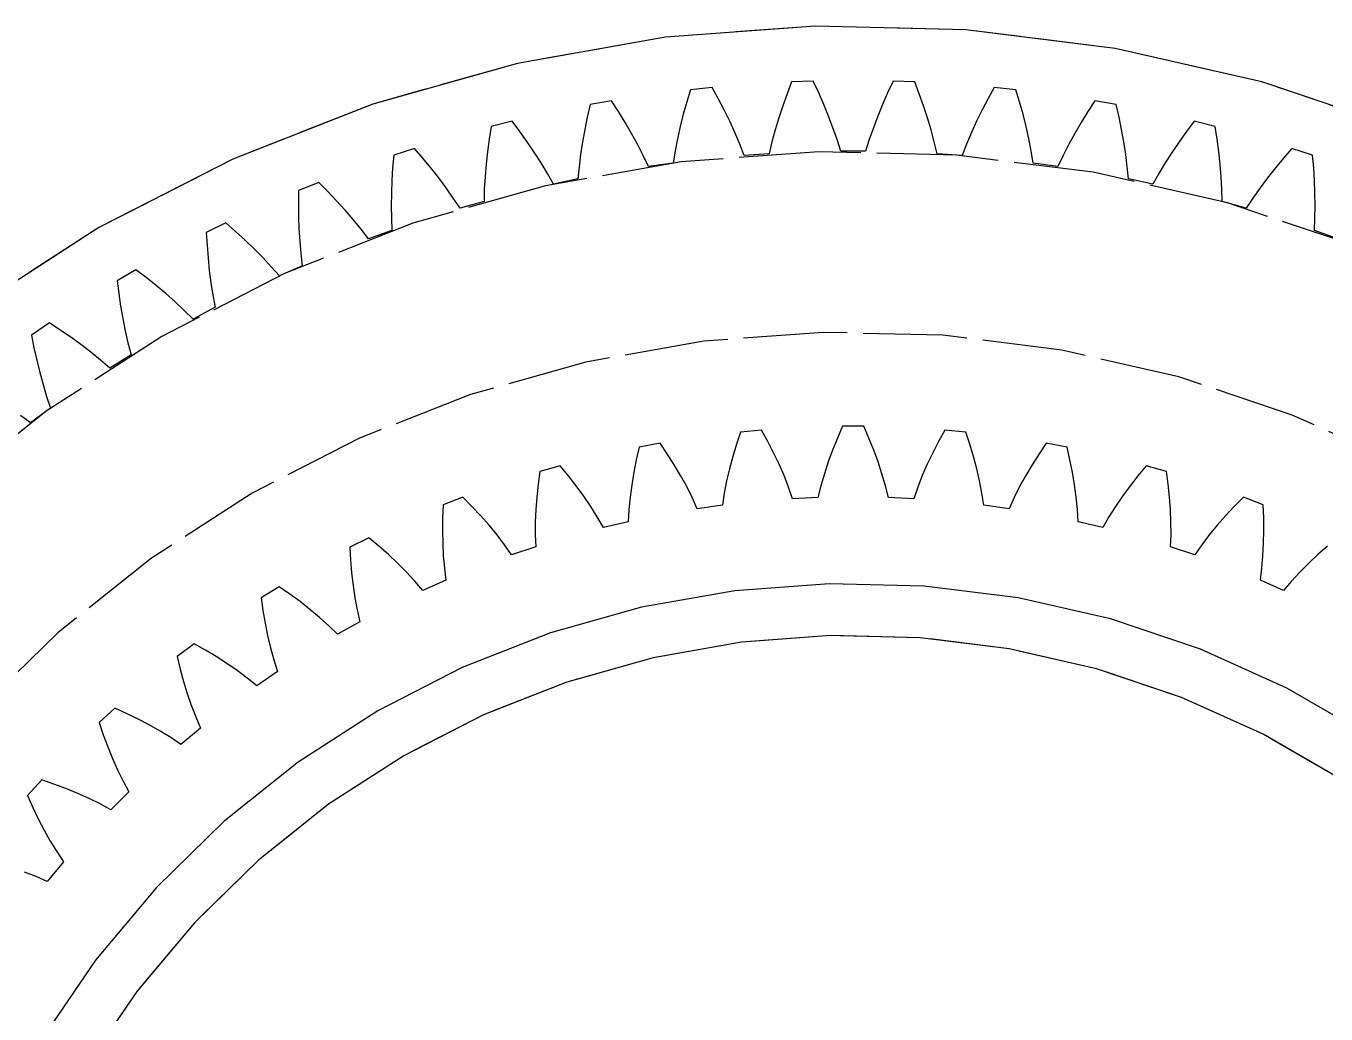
# Model space of a CAD drawing. Header units: millimetres. Extents: x -32 to 143, y -20 to 136.
# Drawn here: x -13.16 to 7.52, y 118.77 to 134.49 of the extents above; entities that cross this region are included whole.
import ezdxf

# ---------------------------------------------------------------- set-up
doc = ezdxf.new("R2010")
doc.units = ezdxf.units.MM
doc.linetypes.add('DASHED', pattern=[1.524, 1.27, -0.254])
doc.layers.add('HIDDEN', color=8, linetype='DASHED')
doc.layers.add('VISIBLE', color=7, linetype='CONTINUOUS')

msp = doc.modelspace()

# ---------------------------------------------------------------- linework, layer by layer
at = {"layer": 'HIDDEN'}
for points in [[(8.76818, 132.83351), (6.50017, 133.59552), (4.16756, 134.12793), (1.79352, 134.42543), (-0.59834, 134.48508), (-2.98425, 134.30628), (-5.3405, 133.89081), (-7.64368, 133.2428), (-9.87089, 132.36868), (-12, 131.27715), (-14.00985, 129.97905), (-15.88046, 128.48729), (-17.59324, 126.81669), (-19.13118, 124.98385), (-20.47898, 123.00699), (-21.62325, 120.90575), (-22.55262, 118.70102), (-23.25785, 116.41472), (-23.73194, 114.06955), (-23.97017, 111.68884), (-23.97017, 109.29624), (-23.73194, 106.91553), (-23.25785, 104.57036), (-22.55262, 102.28406)], [(8.76818, 132.83351), (6.50017, 133.59552), (4.16756, 134.12793), (1.79352, 134.42543), (-0.59834, 134.48508), (-2.98425, 134.30628), (-5.3405, 133.89081), (-7.64368, 133.2428), (-9.87089, 132.36868), (-12, 131.27715), (-14.00985, 129.97905), (-15.88046, 128.48729), (-17.59324, 126.81669), (-19.13118, 124.98385), (-20.47898, 123.00699), (-21.62325, 120.90575), (-22.55262, 118.70102), (-23.25785, 116.41472), (-23.73194, 114.06955), (-23.97017, 111.68884), (-23.97017, 109.29624), (-23.73194, 106.91553), (-23.25785, 104.57036), (-22.55262, 102.28406)], [(8.76818, 132.83351), (6.50017, 133.59552), (4.16756, 134.12793), (1.79352, 134.42543), (-0.59834, 134.48508), (-2.98425, 134.30628), (-5.3405, 133.89081), (-7.64368, 133.2428), (-9.87089, 132.36868), (-12, 131.27715), (-14.00985, 129.97905), (-15.88046, 128.48729), (-17.59324, 126.81669), (-19.13118, 124.98385), (-20.47898, 123.00699), (-21.62325, 120.90575), (-22.55262, 118.70102), (-23.25785, 116.41472), (-23.73194, 114.06955), (-23.97017, 111.68884), (-23.97017, 109.29624), (-23.73194, 106.91553), (-23.25785, 104.57036), (-22.55262, 102.28406)], [(-2.58926, 133.47213), (-2.6484, 133.27663)], [(-2.58926, 133.47213), (-2.6484, 133.27663)], [(-2.24504, 133.5083), (-2.58926, 133.47213)], [(-2.24504, 133.5083), (-2.58926, 133.47213)], [(-2.14656, 133.32938), (-2.24504, 133.5083)], [(-2.14656, 133.32938), (-2.24504, 133.5083)], [(-0.97998, 133.59677), (-1.05261, 133.40588)], [(-0.97998, 133.59677), (-1.05261, 133.40588)], [(-0.63408, 133.60885), (-0.97998, 133.59677)], [(-0.63408, 133.60885), (-0.97998, 133.59677)], [(-0.54831, 133.42349), (-0.63408, 133.60885)], [(-0.54831, 133.42349), (-0.63408, 133.60885)], [(-0.46747, 133.23774), (-0.54831, 133.42349)], [(-0.46747, 133.23774), (-0.54831, 133.42349)], [(0.54831, 133.42349), (0.46747, 133.23774)], [(0.54831, 133.42349), (0.46747, 133.23774)], [(0.63408, 133.60885), (0.54831, 133.42349)], [(0.63408, 133.60885), (0.54831, 133.42349)], [(0.97998, 133.59677), (0.63408, 133.60885)], [(0.97998, 133.59677), (0.63408, 133.60885)], [(1.05261, 133.40588), (0.97998, 133.59677)], [(1.05261, 133.40588), (0.97998, 133.59677)], [(2.24504, 133.5083), (2.14656, 133.32938)], [(2.24504, 133.5083), (2.14656, 133.32938)], [(2.58926, 133.47213), (2.24504, 133.5083)], [(2.58926, 133.47213), (2.24504, 133.5083)], [(2.6484, 133.27663), (2.58926, 133.47213)], [(2.6484, 133.27663), (2.58926, 133.47213)], [(-4.18593, 133.23553), (-4.23128, 133.03639)], [(-4.18593, 133.23553), (-4.23128, 133.03639)], [(-3.84507, 133.29563), (-4.18593, 133.23553)], [(-3.84507, 133.29563), (-4.18593, 133.23553)], [(-3.73435, 133.12401), (-3.84507, 133.29563)], [(-3.73435, 133.12401), (-3.84507, 133.29563)], [(-2.6484, 133.27663), (-2.7026, 133.08144)], [(-2.6484, 133.27663), (-2.7026, 133.08144)], [(-2.05296, 133.14972), (-2.14656, 133.32938)], [(-2.05296, 133.14972), (-2.14656, 133.32938)], [(-1.12029, 133.21494), (-1.18285, 133.02401)], [(-1.12029, 133.21494), (-1.18285, 133.02401)], [(-1.05261, 133.40588), (-1.12029, 133.21494)], [(-1.05261, 133.40588), (-1.12029, 133.21494)], [(-0.39175, 133.05164), (-0.46747, 133.23774)], [(-0.39175, 133.05164), (-0.46747, 133.23774)], [(0.46747, 133.23774), (0.39175, 133.05164)], [(0.46747, 133.23774), (0.39175, 133.05164)], [(1.12029, 133.21494), (1.05261, 133.40588)], [(1.12029, 133.21494), (1.05261, 133.40588)], [(1.18285, 133.02401), (1.12029, 133.21494)], [(1.18285, 133.02401), (1.12029, 133.21494)], [(2.14656, 133.32938), (2.05296, 133.14972)], [(2.14656, 133.32938), (2.05296, 133.14972)], [(2.7026, 133.08144), (2.6484, 133.27663)], [(2.7026, 133.08144), (2.6484, 133.27663)], [(3.84507, 133.29563), (3.73435, 133.12401)], [(3.84507, 133.29563), (3.73435, 133.12401)], [(4.18593, 133.23553), (3.84507, 133.29563)], [(4.18593, 133.23553), (3.84507, 133.29563)], [(4.23128, 133.03639), (4.18593, 133.23553)], [(4.23128, 133.03639), (4.18593, 133.23553)], [(-4.23128, 133.03639), (-4.27174, 132.83789)], [(-4.23128, 133.03639), (-4.27174, 132.83789)], [(-3.62844, 132.95132), (-3.73435, 133.12401)], [(-3.62844, 132.95132), (-3.73435, 133.12401)], [(-2.7026, 133.08144), (-2.75168, 132.88662)], [(-2.7026, 133.08144), (-2.75168, 132.88662)], [(-1.96444, 132.96936), (-2.05296, 133.14972)], [(-1.96444, 132.96936), (-2.05296, 133.14972)], [(-1.18285, 133.02401), (-1.24005, 132.83315)], [(-1.18285, 133.02401), (-1.24005, 132.83315)], [(-0.32137, 132.86523), (-0.39175, 133.05164)], [(-0.32137, 132.86523), (-0.39175, 133.05164)], [(0.39175, 133.05164), (0.32137, 132.86523)], [(0.39175, 133.05164), (0.32137, 132.86523)], [(1.24005, 132.83315), (1.18285, 133.02401)], [(1.24005, 132.83315), (1.18285, 133.02401)], [(2.05296, 133.14972), (1.96444, 132.96936)], [(2.05296, 133.14972), (1.96444, 132.96936)], [(2.75168, 132.88662), (2.7026, 133.08144)], [(2.75168, 132.88662), (2.7026, 133.08144)], [(3.73435, 133.12401), (3.62844, 132.95132)], [(3.73435, 133.12401), (3.62844, 132.95132)], [(4.27174, 132.83789), (4.23128, 133.03639)], [(4.27174, 132.83789), (4.23128, 133.03639)], [(-5.7622, 132.88813), (-5.79356, 132.68631)], [(-5.7622, 132.88813), (-5.79356, 132.68631)], [(-5.42637, 132.97187), (-5.7622, 132.88813)], [(-5.42637, 132.97187), (-5.7622, 132.88813)], [(-5.30394, 132.80839), (-5.42637, 132.97187)], [(-5.30394, 132.80839), (-5.42637, 132.97187)], [(-5.18625, 132.64351), (-5.30394, 132.80839)], [(-5.18625, 132.64351), (-5.30394, 132.80839)], [(-4.27174, 132.83789), (-4.30711, 132.64012)], [(-4.27174, 132.83789), (-4.30711, 132.64012)], [(-3.52756, 132.77757), (-3.62844, 132.95132)], [(-3.52756, 132.77757), (-3.62844, 132.95132)], [(-2.75168, 132.88662), (-2.79543, 132.69223)], [(-2.75168, 132.88662), (-2.79543, 132.69223)], [(-1.88123, 132.78832), (-1.96444, 132.96936)], [(-1.88123, 132.78832), (-1.96444, 132.96936)], [(-1.24005, 132.83315), (-1.29162, 132.64241)], [(-1.24005, 132.83315), (-1.29162, 132.64241)], [(-0.25662, 132.67856), (-0.32137, 132.86523)], [(-0.25662, 132.67856), (-0.32137, 132.86523)], [(0.32137, 132.86523), (0.25662, 132.67856)], [(0.32137, 132.86523), (0.25662, 132.67856)], [(1.29162, 132.64241), (1.24005, 132.83315)], [(1.29162, 132.64241), (1.24005, 132.83315)], [(1.96444, 132.96936), (1.88123, 132.78832)], [(1.96444, 132.96936), (1.88123, 132.78832)], [(2.79543, 132.69223), (2.75168, 132.88662)], [(2.79543, 132.69223), (2.75168, 132.88662)], [(3.62844, 132.95132), (3.52756, 132.77757)], [(3.62844, 132.95132), (3.52756, 132.77757)], [(4.30711, 132.64012), (4.27174, 132.83789)], [(4.30711, 132.64012), (4.27174, 132.83789)], [(5.30394, 132.80839), (5.18625, 132.64351)], [(5.30394, 132.80839), (5.18625, 132.64351)], [(5.42637, 132.97187), (5.30394, 132.80839)], [(5.42637, 132.97187), (5.30394, 132.80839)], [(5.7622, 132.88813), (5.42637, 132.97187)], [(5.7622, 132.88813), (5.42637, 132.97187)], [(5.79356, 132.68631), (5.7622, 132.88813)], [(5.79356, 132.68631), (5.7622, 132.88813)], [(-5.79356, 132.68631), (-5.82006, 132.48548)], [(-5.79356, 132.68631), (-5.82006, 132.48548)], [(-5.07349, 132.47722), (-5.18625, 132.64351)], [(-5.07349, 132.47722), (-5.18625, 132.64351)], [(-4.30711, 132.64012), (-4.3372, 132.44315)], [(-4.30711, 132.64012), (-4.3372, 132.44315)], [(-3.43192, 132.60278), (-3.52756, 132.77757)], [(-3.43192, 132.60278), (-3.52756, 132.77757)], [(-3.34182, 132.42693), (-3.43192, 132.60278)], [(-3.34182, 132.42693), (-3.43192, 132.60278)], [(-2.79543, 132.69223), (-2.83358, 132.49836)], [(-2.79543, 132.69223), (-2.83358, 132.49836)], [(-1.80361, 132.60661), (-1.88123, 132.78832)], [(-1.80361, 132.60661), (-1.88123, 132.78832)], [(-1.73196, 132.42426), (-1.80361, 132.60661)], [(-1.73196, 132.42426), (-1.80361, 132.60661)], [(-1.29162, 132.64241), (-1.3372, 132.45186)], [(-1.29162, 132.64241), (-1.3372, 132.45186)], [(-0.19786, 132.49165), (-0.25662, 132.67856)], [(-0.19786, 132.49165), (-0.25662, 132.67856)], [(0.25662, 132.67856), (0.19786, 132.49165)], [(0.25662, 132.67856), (0.19786, 132.49165)], [(1.3372, 132.45186), (1.29162, 132.64241)], [(1.3372, 132.45186), (1.29162, 132.64241)], [(1.80361, 132.60661), (1.73196, 132.42426)], [(1.80361, 132.60661), (1.73196, 132.42426)], [(1.88123, 132.78832), (1.80361, 132.60661)], [(1.88123, 132.78832), (1.80361, 132.60661)], [(2.83358, 132.49836), (2.79543, 132.69223)], [(2.83358, 132.49836), (2.79543, 132.69223)], [(3.43192, 132.60278), (3.34182, 132.42693)], [(3.43192, 132.60278), (3.34182, 132.42693)], [(3.52756, 132.77757), (3.43192, 132.60278)], [(3.52756, 132.77757), (3.43192, 132.60278)], [(4.3372, 132.44315), (4.30711, 132.64012)], [(4.3372, 132.44315), (4.30711, 132.64012)], [(5.18625, 132.64351), (5.07349, 132.47722)], [(5.18625, 132.64351), (5.07349, 132.47722)], [(5.82006, 132.48548), (5.79356, 132.68631)], [(5.82006, 132.48548), (5.79356, 132.68631)], [(8.0375, 130.97176), (5.95849, 131.67027), (3.82026, 132.15831), (1.64406, 132.43102), (-0.54848, 132.4857), (-2.73556, 132.3218), (-4.89546, 131.94095), (-7.00671, 131.34694), (-9.04832, 130.54567), (-11, 129.5451), (-12.84236, 128.35518), (-14.55709, 126.98773), (-16.12714, 125.45634), (-17.53692, 123.77624), (-18.7724, 121.96411), (-19.82132, 120.03798), (-20.67324, 118.01698), (-21.3197, 115.9212), (-21.75428, 113.77147), (-21.97265, 111.58915), (-21.97265, 109.39593), (-21.75428, 107.21361), (-21.3197, 105.06388), (-20.67324, 102.9681)], [(8.0375, 130.97176), (5.95849, 131.67027), (3.82026, 132.15831), (1.64406, 132.43102), (-0.54848, 132.4857), (-2.73556, 132.3218), (-4.89546, 131.94095), (-7.00671, 131.34694), (-9.04832, 130.54567), (-11, 129.5451), (-12.84236, 128.35518), (-14.55709, 126.98773), (-16.12714, 125.45634), (-17.53692, 123.77624), (-18.7724, 121.96411), (-19.82132, 120.03798), (-20.67324, 118.01698), (-21.3197, 115.9212), (-21.75428, 113.77147), (-21.97265, 111.58915), (-21.97265, 109.39593), (-21.75428, 107.21361), (-21.3197, 105.06388), (-20.67324, 102.9681)], [(-7.3104, 132.43163), (-7.3276, 132.22811)], [(-7.3104, 132.43163), (-7.3276, 132.22811)], [(-6.98123, 132.53858), (-7.3104, 132.43163)], [(-6.98123, 132.53858), (-7.3104, 132.43163)], [(-6.8477, 132.38405), (-6.98123, 132.53858)], [(-6.8477, 132.38405), (-6.98123, 132.53858)], [(-5.82006, 132.48548), (-5.84156, 132.28572)], [(-5.82006, 132.48548), (-5.84156, 132.28572)], [(-4.96589, 132.30952), (-5.07349, 132.47722)], [(-4.96589, 132.30952), (-5.07349, 132.47722)], [(-4.3372, 132.44315), (-4.36172, 132.24709)], [(-4.3372, 132.44315), (-4.36172, 132.24709)], [(-3.25762, 132.25002), (-3.34182, 132.42693)], [(-3.25762, 132.25002), (-3.34182, 132.42693)], [(-2.83358, 132.49836), (-2.86575, 132.30509)], [(-2.83358, 132.49836), (-2.86575, 132.30509)], [(-1.3372, 132.45186), (-1.73196, 132.42426)], [(-1.3372, 132.45186), (-1.73196, 132.42426)], [(0.19786, 132.49165), (-0.19786, 132.49165)], [(0.19786, 132.49165), (-0.19786, 132.49165)], [(1.73196, 132.42426), (1.3372, 132.45186)], [(1.73196, 132.42426), (1.3372, 132.45186)], [(2.86575, 132.30509), (2.83358, 132.49836)], [(2.86575, 132.30509), (2.83358, 132.49836)], [(3.34182, 132.42693), (3.25762, 132.25002)], [(3.34182, 132.42693), (3.25762, 132.25002)], [(4.36172, 132.24709), (4.3372, 132.44315)], [(4.36172, 132.24709), (4.3372, 132.44315)], [(5.07349, 132.47722), (4.96589, 132.30952)], [(5.07349, 132.47722), (4.96589, 132.30952)], [(5.84156, 132.28572), (5.82006, 132.48548)], [(5.84156, 132.28572), (5.82006, 132.48548)], [(6.98123, 132.53858), (6.8477, 132.38405)], [(6.98123, 132.53858), (6.8477, 132.38405)], [(7.3104, 132.43163), (6.98123, 132.53858)], [(7.3104, 132.43163), (6.98123, 132.53858)], [(7.3276, 132.22811), (7.3104, 132.43163)], [(7.3276, 132.22811), (7.3104, 132.43163)], [(-7.3276, 132.22811), (-7.34004, 132.02592)], [(-7.3276, 132.22811), (-7.34004, 132.02592)], [(-6.71879, 132.22777), (-6.8477, 132.38405)], [(-6.71879, 132.22777), (-6.8477, 132.38405)], [(-6.5947, 132.06976), (-6.71879, 132.22777)], [(-6.5947, 132.06976), (-6.71879, 132.22777)], [(-5.84156, 132.28572), (-5.85783, 132.08713)], [(-5.84156, 132.28572), (-5.85783, 132.08713)], [(-4.86374, 132.14038), (-4.96589, 132.30952)], [(-4.86374, 132.14038), (-4.96589, 132.30952)], [(-4.36172, 132.24709), (-4.38033, 132.05206)], [(-4.36172, 132.24709), (-4.38033, 132.05206)], [(-2.86575, 132.30509), (-3.25762, 132.25002)], [(-2.86575, 132.30509), (-3.25762, 132.25002)], [(3.25762, 132.25002), (2.86575, 132.30509)], [(3.25762, 132.25002), (2.86575, 132.30509)], [(4.38033, 132.05206), (4.36172, 132.24709)], [(4.38033, 132.05206), (4.36172, 132.24709)], [(4.96589, 132.30952), (4.86374, 132.14038)], [(4.96589, 132.30952), (4.86374, 132.14038)], [(5.85783, 132.08713), (5.84156, 132.28572)], [(5.85783, 132.08713), (5.84156, 132.28572)], [(6.71879, 132.22777), (6.5947, 132.06976)], [(6.71879, 132.22777), (6.5947, 132.06976)], [(6.8477, 132.38405), (6.71879, 132.22777)], [(6.8477, 132.38405), (6.71879, 132.22777)], [(7.34004, 132.02592), (7.3276, 132.22811)], [(7.34004, 132.02592), (7.3276, 132.22811)], [(-8.50208, 131.99789), (-8.82299, 131.86824)], [(-8.50208, 131.99789), (-8.82299, 131.86824)], [(-8.35809, 131.85305), (-8.50208, 131.99789)], [(-8.35809, 131.85305), (-8.50208, 131.99789)], [(-7.34004, 132.02592), (-7.34754, 131.82515)], [(-7.34004, 132.02592), (-7.34754, 131.82515)], [(-6.47567, 131.90997), (-6.5947, 132.06976)], [(-6.47567, 131.90997), (-6.5947, 132.06976)], [(-5.85783, 132.08713), (-5.86862, 131.88984)], [(-5.85783, 132.08713), (-5.86862, 131.88984)], [(-4.76741, 131.96978), (-4.86374, 132.14038)], [(-4.76741, 131.96978), (-4.86374, 132.14038)], [(-4.38033, 132.05206), (-4.76741, 131.96978)], [(-4.38033, 132.05206), (-4.76741, 131.96978)], [(4.76741, 131.96978), (4.38033, 132.05206)], [(4.76741, 131.96978), (4.38033, 132.05206)], [(4.86374, 132.14038), (4.76741, 131.96978)], [(4.86374, 132.14038), (4.76741, 131.96978)], [(5.86862, 131.88984), (5.85783, 132.08713)], [(5.86862, 131.88984), (5.85783, 132.08713)], [(6.5947, 132.06976), (6.47567, 131.90997)], [(6.5947, 132.06976), (6.47567, 131.90997)], [(7.34754, 131.82515), (7.34004, 132.02592)], [(7.34754, 131.82515), (7.34004, 132.02592)], [(-8.82299, 131.86824), (-8.82595, 131.66402)], [(-8.82299, 131.86824), (-8.82595, 131.66402)], [(-8.2186, 131.70615), (-8.35809, 131.85305)], [(-8.2186, 131.70615), (-8.35809, 131.85305)], [(-7.34754, 131.82515), (-7.34992, 131.62591)], [(-7.34754, 131.82515), (-7.34992, 131.62591)], [(-6.36197, 131.74837), (-6.47567, 131.90997)], [(-6.36197, 131.74837), (-6.47567, 131.90997)], [(-5.86862, 131.88984), (-5.87358, 131.69398)], [(-5.86862, 131.88984), (-5.87358, 131.69398)], [(5.87358, 131.69398), (5.86862, 131.88984)], [(5.87358, 131.69398), (5.86862, 131.88984)], [(6.47567, 131.90997), (6.36197, 131.74837)], [(6.47567, 131.90997), (6.36197, 131.74837)], [(7.34992, 131.62591), (7.34754, 131.82515)], [(7.34992, 131.62591), (7.34754, 131.82515)], [(-8.82595, 131.66402), (-8.82425, 131.46145)], [(-8.82595, 131.66402), (-8.82425, 131.46145)], [(-8.08379, 131.55717), (-8.2186, 131.70615)], [(-8.08379, 131.55717), (-8.2186, 131.70615)], [(-7.34992, 131.62591), (-7.34692, 131.42834)], [(-7.34992, 131.62591), (-7.34692, 131.42834)], [(-6.25398, 131.5849), (-6.36197, 131.74837)], [(-6.25398, 131.5849), (-6.36197, 131.74837)], [(-5.87358, 131.69398), (-6.25398, 131.5849)], [(-5.87358, 131.69398), (-6.25398, 131.5849)], [(6.25398, 131.5849), (5.87358, 131.69398)], [(6.25398, 131.5849), (5.87358, 131.69398)], [(6.36197, 131.74837), (6.25398, 131.5849)], [(6.36197, 131.74837), (6.25398, 131.5849)], [(7.34692, 131.42834), (7.34992, 131.62591)], [(7.34692, 131.42834), (7.34992, 131.62591)], [(-9.98151, 131.35243), (-10.29259, 131.20071)], [(-9.98151, 131.35243), (-10.29259, 131.20071)], [(-9.82776, 131.21798), (-9.98151, 131.35243)], [(-9.82776, 131.21798), (-9.98151, 131.35243)], [(-8.82425, 131.46145), (-8.81773, 131.26064)], [(-8.82425, 131.46145), (-8.81773, 131.26064)], [(-7.9539, 131.40608), (-8.08379, 131.55717)], [(-7.9539, 131.40608), (-8.08379, 131.55717)], [(-7.82921, 131.25281), (-7.9539, 131.40608)], [(-7.82921, 131.25281), (-7.9539, 131.40608)], [(-7.34692, 131.42834), (-7.33821, 131.23262)], [(-7.34692, 131.42834), (-7.33821, 131.23262)], [(7.33821, 131.23262), (7.34692, 131.42834)], [(7.33821, 131.23262), (7.34692, 131.42834)], [(-10.29259, 131.20071), (-10.2813, 130.99678)], [(-10.29259, 131.20071), (-10.2813, 130.99678)], [(-9.67836, 131.08117), (-9.82776, 131.21798)], [(-9.67836, 131.08117), (-9.82776, 131.21798)], [(-8.81773, 131.26064), (-8.80621, 131.06172)], [(-8.81773, 131.26064), (-8.80621, 131.06172)], [(-7.71007, 131.09727), (-7.82921, 131.25281)], [(-7.71007, 131.09727), (-7.82921, 131.25281)], [(-7.33821, 131.23262), (-7.71007, 131.09727)], [(-7.33821, 131.23262), (-7.71007, 131.09727)], [(7.71007, 131.09727), (7.33821, 131.23262)], [(7.71007, 131.09727), (7.33821, 131.23262)], [(-10.2813, 130.99678), (-10.26547, 130.79482)], [(-10.2813, 130.99678), (-10.26547, 130.79482)], [(-9.53349, 130.94196), (-9.67836, 131.08117)], [(-9.53349, 130.94196), (-9.67836, 131.08117)], [(-9.39338, 130.8003), (-9.53349, 130.94196)], [(-9.39338, 130.8003), (-9.53349, 130.94196)], [(-8.80621, 131.06172), (-8.78943, 130.86485)], [(-8.80621, 131.06172), (-8.78943, 130.86485)], [(-10.26547, 130.79482), (-10.24496, 130.59496)], [(-10.26547, 130.79482), (-10.24496, 130.59496)], [(-9.2583, 130.6561), (-9.39338, 130.8003)], [(-9.2583, 130.6561), (-9.39338, 130.8003)], [(-8.78943, 130.86485), (-8.76709, 130.67021)], [(-8.78943, 130.86485), (-8.76709, 130.67021)], [(-11.4123, 130.60535), (-11.71205, 130.43229)], [(-11.4123, 130.60535), (-11.71205, 130.43229)], [(-11.24956, 130.48195), (-11.4123, 130.60535)], [(-11.24956, 130.48195), (-11.4123, 130.60535)], [(-10.24496, 130.59496), (-10.21959, 130.39733)], [(-10.24496, 130.59496), (-10.21959, 130.39733)], [(-9.1286, 130.50925), (-9.2583, 130.6561)], [(-9.1286, 130.50925), (-9.2583, 130.6561)], [(-8.76709, 130.67021), (-9.1286, 130.50925)], [(-8.76709, 130.67021), (-9.1286, 130.50925)], [(-11.71205, 130.43229), (-11.68656, 130.22965)], [(-11.71205, 130.43229), (-11.68656, 130.22965)], [(-11.09098, 130.35589), (-11.24956, 130.48195)], [(-11.09098, 130.35589), (-11.24956, 130.48195)], [(-10.93675, 130.22713), (-11.09098, 130.35589)], [(-10.93675, 130.22713), (-11.09098, 130.35589)], [(-10.21959, 130.39733), (-10.18912, 130.20211)], [(-10.21959, 130.39733), (-10.18912, 130.20211)], [(-11.68656, 130.22965), (-11.65668, 130.02928)], [(-11.68656, 130.22965), (-11.65668, 130.02928)], [(-10.7871, 130.09558), (-10.93675, 130.22713)], [(-10.7871, 130.09558), (-10.93675, 130.22713)], [(-10.18912, 130.20211), (-10.15325, 130.00949)], [(-10.18912, 130.20211), (-10.15325, 130.00949)], [(-11.65668, 130.02928), (-11.62228, 129.83134)], [(-11.65668, 130.02928), (-11.62228, 129.83134)], [(-10.64228, 129.96115), (-10.7871, 130.09558)], [(-10.64228, 129.96115), (-10.7871, 130.09558)], [(-10.50266, 129.82371), (-10.64228, 129.96115)], [(-10.50266, 129.82371), (-10.64228, 129.96115)], [(-10.15325, 130.00949), (-10.50266, 129.82371)], [(-10.15325, 130.00949), (-10.50266, 129.82371)], [(-12.7875, 129.76027), (-13.07444, 129.56673)], [(-12.7875, 129.76027), (-13.07444, 129.56673)], [(-12.61654, 129.64852), (-12.7875, 129.76027)], [(-12.61654, 129.64852), (-12.7875, 129.76027)], [(-11.62228, 129.83134), (-11.58318, 129.63596)], [(-11.62228, 129.83134), (-11.58318, 129.63596)], [(8.72503, 127.51134), (6.98715, 128.2955), (5.17982, 128.90273), (3.32102, 129.32699), (1.42921, 129.56406), (-0.4768, 129.6116), (-2.37807, 129.46912), (-4.25571, 129.13804), (-6.09106, 128.62165), (-7.86587, 127.92509), (-9.5625, 127.05528), (-11.1641, 126.02085), (-12.65474, 124.83211), (-14.01962, 123.50084), (-15.24516, 122.0403), (-16.31919, 120.46499), (-17.23103, 118.79057), (-17.97162, 117.03368)], [(8.72503, 127.51134), (6.98715, 128.2955), (5.17982, 128.90273), (3.32102, 129.32699), (1.42921, 129.56406), (-0.4768, 129.6116), (-2.37807, 129.46912), (-4.25571, 129.13804), (-6.09106, 128.62165), (-7.86587, 127.92509), (-9.5625, 127.05528), (-11.1641, 126.02085), (-12.65474, 124.83211), (-14.01962, 123.50084), (-15.24516, 122.0403), (-16.31919, 120.46499), (-17.23103, 118.79057), (-17.97162, 117.03368)], [(-13.07444, 129.56673), (-13.03488, 129.36635)], [(-13.07444, 129.56673), (-13.03488, 129.36635)], [(-12.44956, 129.53384), (-12.61654, 129.64852)], [(-12.44956, 129.53384), (-12.61654, 129.64852)], [(-12.28672, 129.41615), (-12.44956, 129.53384)], [(-12.28672, 129.41615), (-12.44956, 129.53384)], [(-11.58318, 129.63596), (-11.53917, 129.44334)], [(-11.58318, 129.63596), (-11.53917, 129.44334)], [(-13.03488, 129.36635), (-12.9911, 129.16856)], [(-13.03488, 129.36635), (-12.9911, 129.16856)], [(-12.12826, 129.29536), (-12.28672, 129.41615)], [(-12.12826, 129.29536), (-12.28672, 129.41615)], [(-11.97442, 129.17136), (-12.12826, 129.29536)], [(-11.97442, 129.17136), (-12.12826, 129.29536)], [(-11.53917, 129.44334), (-11.48995, 129.2537)], [(-11.53917, 129.44334), (-11.48995, 129.2537)], [(-12.9911, 129.16856), (-12.94297, 128.9735)], [(-12.9911, 129.16856), (-12.94297, 128.9735)], [(-11.82555, 129.04399), (-11.97442, 129.17136)], [(-11.82555, 129.04399), (-11.97442, 129.17136)], [(-11.48995, 129.2537), (-11.82555, 129.04399)], [(-11.48995, 129.2537), (-11.82555, 129.04399)], [(-12.94297, 128.9735), (-12.89034, 128.78132)], [(-12.94297, 128.9735), (-12.89034, 128.78132)], [(-12.89034, 128.78132), (-12.833, 128.59224)], [(-12.89034, 128.78132), (-12.833, 128.59224)], [(-12.833, 128.59224), (-12.77068, 128.4065)], [(-12.833, 128.59224), (-12.77068, 128.4065)], [(-13.09083, 128.17389), (-13.24822, 128.29057)], [(-13.09083, 128.17389), (-13.24822, 128.29057)], [(-12.77068, 128.4065), (-13.09083, 128.17389)], [(-12.77068, 128.4065), (-13.09083, 128.17389)], [(-1.45888, 128.05706), (-1.79343, 128.02606)], [(-1.45888, 128.05706), (-1.79343, 128.02606)], [(-1.35934, 127.87698), (-1.45888, 128.05706)], [(-1.35934, 127.87698), (-1.45888, 128.05706)], [(-0.16799, 128.11674), (-0.25049, 127.92824)], [(-0.16799, 128.11674), (-0.25049, 127.92824)], [(0.16799, 128.11674), (-0.16799, 128.11674)], [(0.16799, 128.11674), (-0.16799, 128.11674)], [(0.25049, 127.92824), (0.16799, 128.11674)], [(0.25049, 127.92824), (0.16799, 128.11674)], [(1.45888, 128.05706), (1.35934, 127.87698)], [(1.45888, 128.05706), (1.35934, 127.87698)], [(1.79343, 128.02606), (1.45888, 128.05706)], [(1.79343, 128.02606), (1.45888, 128.05706)], [(-3.07331, 127.84752), (-3.40357, 127.78579)], [(-3.07331, 127.84752), (-3.40357, 127.78579)], [(-2.95757, 127.67739), (-3.07331, 127.84752)], [(-2.95757, 127.67739), (-3.07331, 127.84752)], [(-1.79343, 128.02606), (-1.85819, 127.83075)], [(-1.79343, 128.02606), (-1.85819, 127.83075)], [(-1.26613, 127.69601), (-1.35934, 127.87698)], [(-1.26613, 127.69601), (-1.35934, 127.87698)], [(-0.25049, 127.92824), (-0.32661, 127.73945)], [(-0.25049, 127.92824), (-0.32661, 127.73945)], [(0.32661, 127.73945), (0.25049, 127.92824)], [(0.32661, 127.73945), (0.25049, 127.92824)], [(1.35934, 127.87698), (1.26613, 127.69601)], [(1.35934, 127.87698), (1.26613, 127.69601)], [(1.85819, 127.83075), (1.79343, 128.02606)], [(1.85819, 127.83075), (1.79343, 128.02606)], [(3.07331, 127.84752), (2.95757, 127.67739)], [(3.07331, 127.84752), (2.95757, 127.67739)], [(3.40357, 127.78579), (3.07331, 127.84752)], [(3.40357, 127.78579), (3.07331, 127.84752)], [(-3.40357, 127.78579), (-3.45003, 127.58534)], [(-3.40357, 127.78579), (-3.45003, 127.58534)], [(-2.84806, 127.5058), (-2.95757, 127.67739)], [(-2.84806, 127.5058), (-2.95757, 127.67739)], [(-1.91656, 127.63574), (-1.96827, 127.44113)], [(-1.91656, 127.63574), (-1.96827, 127.44113)], [(-1.85819, 127.83075), (-1.91656, 127.63574)], [(-1.85819, 127.83075), (-1.91656, 127.63574)], [(-1.17954, 127.51422), (-1.26613, 127.69601)], [(-1.17954, 127.51422), (-1.26613, 127.69601)], [(-0.32661, 127.73945), (-0.39605, 127.55044)], [(-0.32661, 127.73945), (-0.39605, 127.55044)], [(0.39605, 127.55044), (0.32661, 127.73945)], [(0.39605, 127.55044), (0.32661, 127.73945)], [(1.26613, 127.69601), (1.17954, 127.51422)], [(1.26613, 127.69601), (1.17954, 127.51422)], [(1.91656, 127.63574), (1.85819, 127.83075)], [(1.91656, 127.63574), (1.85819, 127.83075)], [(1.96827, 127.44113), (1.91656, 127.63574)], [(1.96827, 127.44113), (1.91656, 127.63574)], [(2.95757, 127.67739), (2.84806, 127.5058)], [(2.95757, 127.67739), (2.84806, 127.5058)], [(3.45003, 127.58534), (3.40357, 127.78579)], [(3.45003, 127.58534), (3.40357, 127.78579)], [(-4.66151, 127.48992), (-4.98467, 127.39797)], [(-4.66151, 127.48992), (-4.98467, 127.39797)], [(-4.53058, 127.3312), (-4.66151, 127.48992)], [(-4.53058, 127.3312), (-4.66151, 127.48992)], [(-3.45003, 127.58534), (-3.49016, 127.38577)], [(-3.45003, 127.58534), (-3.49016, 127.38577)], [(-2.74507, 127.33277), (-2.84806, 127.5058)], [(-2.74507, 127.33277), (-2.84806, 127.5058)], [(-1.96827, 127.44113), (-2.01294, 127.24705)], [(-1.96827, 127.44113), (-2.01294, 127.24705)], [(-1.09996, 127.33165), (-1.17954, 127.51422)], [(-1.09996, 127.33165), (-1.17954, 127.51422)], [(-0.39605, 127.55044), (-0.45845, 127.36131)], [(-0.39605, 127.55044), (-0.45845, 127.36131)], [(0.45845, 127.36131), (0.39605, 127.55044)], [(0.45845, 127.36131), (0.39605, 127.55044)], [(1.17954, 127.51422), (1.09996, 127.33165)], [(1.17954, 127.51422), (1.09996, 127.33165)], [(2.01294, 127.24705), (1.96827, 127.44113)], [(2.01294, 127.24705), (1.96827, 127.44113)], [(2.84806, 127.5058), (2.74507, 127.33277)], [(2.84806, 127.5058), (2.74507, 127.33277)], [(3.49016, 127.38577), (3.45003, 127.58534)], [(3.49016, 127.38577), (3.45003, 127.58534)], [(4.66151, 127.48992), (4.53058, 127.3312)], [(4.66151, 127.48992), (4.53058, 127.3312)], [(4.98467, 127.39797), (4.66151, 127.48992)], [(4.98467, 127.39797), (4.66151, 127.48992)], [(-4.98467, 127.39797), (-5.01244, 127.19409)], [(-4.98467, 127.39797), (-5.01244, 127.19409)], [(-4.4057, 127.17044), (-4.53058, 127.3312)], [(-4.4057, 127.17044), (-4.53058, 127.3312)], [(-3.49016, 127.38577), (-3.52369, 127.18723)], [(-3.49016, 127.38577), (-3.52369, 127.18723)], [(-2.64899, 127.15833), (-2.74507, 127.33277)], [(-2.64899, 127.15833), (-2.74507, 127.33277)], [(-2.01294, 127.24705), (-2.05009, 127.05363)], [(-2.01294, 127.24705), (-2.05009, 127.05363)], [(-1.02791, 127.14835), (-1.09996, 127.33165)], [(-1.02791, 127.14835), (-1.09996, 127.33165)], [(-0.45845, 127.36131), (-0.51328, 127.17214)], [(-0.45845, 127.36131), (-0.51328, 127.17214)], [(0.51328, 127.17214), (0.45845, 127.36131)], [(0.51328, 127.17214), (0.45845, 127.36131)], [(1.09996, 127.33165), (1.02791, 127.14835)], [(1.09996, 127.33165), (1.02791, 127.14835)], [(2.05009, 127.05363), (2.01294, 127.24705)], [(2.05009, 127.05363), (2.01294, 127.24705)], [(2.74507, 127.33277), (2.64899, 127.15833)], [(2.74507, 127.33277), (2.64899, 127.15833)], [(3.52369, 127.18723), (3.49016, 127.38577)], [(3.52369, 127.18723), (3.49016, 127.38577)], [(4.53058, 127.3312), (4.4057, 127.17044)], [(4.53058, 127.3312), (4.4057, 127.17044)], [(5.01244, 127.19409), (4.98467, 127.39797)], [(5.01244, 127.19409), (4.98467, 127.39797)], [(-5.01244, 127.19409), (-5.03398, 126.99168)], [(-5.01244, 127.19409), (-5.03398, 126.99168)], [(-4.28718, 127.00765), (-4.4057, 127.17044)], [(-4.28718, 127.00765), (-4.4057, 127.17044)], [(-4.17541, 126.84282), (-4.28718, 127.00765)], [(-4.17541, 126.84282), (-4.28718, 127.00765)], [(-3.52369, 127.18723), (-3.55027, 126.98985)], [(-3.52369, 127.18723), (-3.55027, 126.98985)], [(-2.56033, 126.98246), (-2.64899, 127.15833)], [(-2.56033, 126.98246), (-2.64899, 127.15833)], [(-2.05009, 127.05363), (-2.07899, 126.86104)], [(-2.05009, 127.05363), (-2.07899, 126.86104)], [(-0.96411, 126.96435), (-1.02791, 127.14835)], [(-0.96411, 126.96435), (-1.02791, 127.14835)], [(-0.51328, 127.17214), (-0.55983, 126.98304)], [(-0.51328, 127.17214), (-0.55983, 126.98304)], [(0.55983, 126.98304), (0.51328, 127.17214)], [(0.55983, 126.98304), (0.51328, 127.17214)], [(1.02791, 127.14835), (0.96411, 126.96435)], [(1.02791, 127.14835), (0.96411, 126.96435)], [(2.07899, 126.86104), (2.05009, 127.05363)], [(2.07899, 126.86104), (2.05009, 127.05363)], [(2.64899, 127.15833), (2.56033, 126.98246)], [(2.64899, 127.15833), (2.56033, 126.98246)], [(3.55027, 126.98985), (3.52369, 127.18723)], [(3.55027, 126.98985), (3.52369, 127.18723)], [(4.28718, 127.00765), (4.17541, 126.84282)], [(4.28718, 127.00765), (4.17541, 126.84282)], [(4.4057, 127.17044), (4.28718, 127.00765)], [(4.4057, 127.17044), (4.28718, 127.00765)], [(5.03398, 126.99168), (5.01244, 127.19409)], [(5.03398, 126.99168), (5.01244, 127.19409)], [(-6.52324, 126.86593), (-6.53208, 126.66036)], [(-6.52324, 126.86593), (-6.53208, 126.66036)], [(-6.20995, 126.9873), (-6.52324, 126.86593)], [(-6.20995, 126.9873), (-6.52324, 126.86593)], [(-6.06492, 126.84134), (-6.20995, 126.9873)], [(-6.06492, 126.84134), (-6.20995, 126.9873)], [(-5.92575, 126.69279), (-6.06492, 126.84134)], [(-5.92575, 126.69279), (-6.06492, 126.84134)], [(-5.03398, 126.99168), (-5.04905, 126.79088)], [(-5.03398, 126.99168), (-5.04905, 126.79088)], [(-4.07091, 126.67588), (-4.17541, 126.84282)], [(-4.07091, 126.67588), (-4.17541, 126.84282)], [(-3.55027, 126.98985), (-3.56941, 126.79383)], [(-3.55027, 126.98985), (-3.56941, 126.79383)], [(-2.47982, 126.80513), (-2.56033, 126.98246)], [(-2.47982, 126.80513), (-2.56033, 126.98246)], [(-2.07899, 126.86104), (-2.47982, 126.80513)], [(-2.07899, 126.86104), (-2.47982, 126.80513)], [(-0.55983, 126.98304), (-0.96411, 126.96435)], [(-0.55983, 126.98304), (-0.96411, 126.96435)], [(0.96411, 126.96435), (0.55983, 126.98304)], [(0.96411, 126.96435), (0.55983, 126.98304)], [(2.47982, 126.80513), (2.07899, 126.86104)], [(2.47982, 126.80513), (2.07899, 126.86104)], [(2.56033, 126.98246), (2.47982, 126.80513)], [(2.56033, 126.98246), (2.47982, 126.80513)], [(3.56941, 126.79383), (3.55027, 126.98985)], [(3.56941, 126.79383), (3.55027, 126.98985)], [(4.17541, 126.84282), (4.07091, 126.67588)], [(4.17541, 126.84282), (4.07091, 126.67588)], [(5.04905, 126.79088), (5.03398, 126.99168)], [(5.04905, 126.79088), (5.03398, 126.99168)], [(6.06492, 126.84134), (5.92575, 126.69279)], [(6.06492, 126.84134), (5.92575, 126.69279)], [(6.20995, 126.9873), (6.06492, 126.84134)], [(6.20995, 126.9873), (6.06492, 126.84134)], [(6.52324, 126.86593), (6.20995, 126.9873)], [(6.52324, 126.86593), (6.20995, 126.9873)], [(6.53208, 126.66036), (6.52324, 126.86593)], [(6.53208, 126.66036), (6.52324, 126.86593)], [(-6.53208, 126.66036), (-6.53486, 126.45682)], [(-6.53208, 126.66036), (-6.53486, 126.45682)], [(-5.79272, 126.54163), (-5.92575, 126.69279)], [(-5.79272, 126.54163), (-5.92575, 126.69279)], [(-5.04905, 126.79088), (-5.0573, 126.5919)], [(-5.04905, 126.79088), (-5.0573, 126.5919)], [(-3.97438, 126.50673), (-4.07091, 126.67588)], [(-3.97438, 126.50673), (-4.07091, 126.67588)], [(-3.58042, 126.59939), (-3.97438, 126.50673)], [(-3.58042, 126.59939), (-3.97438, 126.50673)], [(-3.56941, 126.79383), (-3.58042, 126.59939)], [(-3.56941, 126.79383), (-3.58042, 126.59939)], [(3.58042, 126.59939), (3.56941, 126.79383)], [(3.58042, 126.59939), (3.56941, 126.79383)], [(3.97438, 126.50673), (3.58042, 126.59939)], [(3.97438, 126.50673), (3.58042, 126.59939)], [(4.07091, 126.67588), (3.97438, 126.50673)], [(4.07091, 126.67588), (3.97438, 126.50673)], [(5.0573, 126.5919), (5.04905, 126.79088)], [(5.0573, 126.5919), (5.04905, 126.79088)], [(5.92575, 126.69279), (5.79272, 126.54163)], [(5.92575, 126.69279), (5.79272, 126.54163)], [(6.53486, 126.45682), (6.53208, 126.66036)], [(6.53486, 126.45682), (6.53208, 126.66036)], [(-6.53486, 126.45682), (-6.53134, 126.25549)], [(-6.53486, 126.45682), (-6.53134, 126.25549)], [(-5.66622, 126.38781), (-5.79272, 126.54163)], [(-5.66622, 126.38781), (-5.79272, 126.54163)], [(-5.54675, 126.23123), (-5.66622, 126.38781)], [(-5.54675, 126.23123), (-5.66622, 126.38781)], [(-5.0573, 126.5919), (-5.05827, 126.39495)], [(-5.0573, 126.5919), (-5.05827, 126.39495)], [(-5.05827, 126.39495), (-5.0513, 126.20032)], [(-5.05827, 126.39495), (-5.0513, 126.20032)], [(5.0513, 126.20032), (5.05827, 126.39495)], [(5.0513, 126.20032), (5.05827, 126.39495)], [(5.05827, 126.39495), (5.0573, 126.5919)], [(5.05827, 126.39495), (5.0573, 126.5919)], [(5.66622, 126.38781), (5.54675, 126.23123)], [(5.66622, 126.38781), (5.54675, 126.23123)], [(5.79272, 126.54163), (5.66622, 126.38781)], [(5.79272, 126.54163), (5.66622, 126.38781)], [(6.53134, 126.25549), (6.53486, 126.45682)], [(6.53134, 126.25549), (6.53486, 126.45682)], [(-7.7054, 126.34396), (-8.00616, 126.1942)], [(-7.7054, 126.34396), (-8.00616, 126.1942)], [(-8.00616, 126.1942), (-7.99599, 125.98869)], [(-8.00616, 126.1942), (-7.99599, 125.98869)], [(-7.54753, 126.21199), (-7.7054, 126.34396)], [(-7.54753, 126.21199), (-7.7054, 126.34396)], [(-7.39524, 126.07692), (-7.54753, 126.21199)], [(-7.39524, 126.07692), (-7.54753, 126.21199)], [(-6.53134, 126.25549), (-6.52119, 126.05659)], [(-6.53134, 126.25549), (-6.52119, 126.05659)], [(-5.43503, 126.07171), (-5.54675, 126.23123)], [(-5.43503, 126.07171), (-5.54675, 126.23123)], [(-5.0513, 126.20032), (-5.43503, 126.07171)], [(-5.0513, 126.20032), (-5.43503, 126.07171)], [(5.43503, 126.07171), (5.0513, 126.20032)], [(5.43503, 126.07171), (5.0513, 126.20032)], [(5.54675, 126.23123), (5.43503, 126.07171)], [(5.54675, 126.23123), (5.43503, 126.07171)], [(6.52119, 126.05659), (6.53134, 126.25549)], [(6.52119, 126.05659), (6.53134, 126.25549)], [(7.54753, 126.21199), (7.39524, 126.07692)], [(7.54753, 126.21199), (7.39524, 126.07692)], [(-7.99599, 125.98869), (-7.97998, 125.78576)], [(-7.99599, 125.98869), (-7.97998, 125.78576)], [(-7.24883, 125.93869), (-7.39524, 126.07692)], [(-7.24883, 125.93869), (-7.39524, 126.07692)], [(-6.52119, 126.05659), (-6.50399, 125.86039)], [(-6.52119, 126.05659), (-6.50399, 125.86039)], [(6.50399, 125.86039), (6.52119, 126.05659)], [(6.50399, 125.86039), (6.52119, 126.05659)], [(7.39524, 126.07692), (7.24883, 125.93869)], [(7.39524, 126.07692), (7.24883, 125.93869)], [(-7.97998, 125.78576), (-7.9579, 125.58561)], [(-7.97998, 125.78576), (-7.9579, 125.58561)], [(-7.10867, 125.79719), (-7.24883, 125.93869)], [(-7.10867, 125.79719), (-7.24883, 125.93869)], [(-6.97527, 125.6523), (-7.10867, 125.79719)], [(-6.97527, 125.6523), (-7.10867, 125.79719)], [(-6.50399, 125.86039), (-6.47908, 125.66724)], [(-6.50399, 125.86039), (-6.47908, 125.66724)], [(6.47908, 125.66724), (6.50399, 125.86039)], [(6.47908, 125.66724), (6.50399, 125.86039)], [(7.10867, 125.79719), (6.97527, 125.6523)], [(7.10867, 125.79719), (6.97527, 125.6523)], [(7.24883, 125.93869), (7.10867, 125.79719)], [(7.24883, 125.93869), (7.10867, 125.79719)], [(-9.13511, 125.56537), (-9.42078, 125.3885)], [(-9.13511, 125.56537), (-9.42078, 125.3885)], [(-8.96574, 125.44854), (-9.13511, 125.56537)], [(-8.96574, 125.44854), (-9.13511, 125.56537)], [(-7.9579, 125.58561), (-7.92944, 125.3885)], [(-7.9579, 125.58561), (-7.92944, 125.3885)], [(-6.84931, 125.50377), (-6.97527, 125.6523)], [(-6.84931, 125.50377), (-6.97527, 125.6523)], [(-6.47908, 125.66724), (-6.84931, 125.50377)], [(-6.47908, 125.66724), (-6.84931, 125.50377)], [(6.84931, 125.50377), (6.47908, 125.66724)], [(6.84931, 125.50377), (6.47908, 125.66724)], [(6.97527, 125.6523), (6.84931, 125.50377)], [(6.97527, 125.6523), (6.84931, 125.50377)], [(-9.42078, 125.3885), (-9.39169, 125.1848)], [(-9.42078, 125.3885), (-9.39169, 125.1848)], [(-8.80164, 125.3281), (-8.96574, 125.44854)], [(-8.80164, 125.3281), (-8.96574, 125.44854)], [(-7.92944, 125.3885), (-7.89421, 125.19472)], [(-7.92944, 125.3885), (-7.89421, 125.19472)], [(-9.39169, 125.1848), (-9.35702, 124.98422)], [(-9.39169, 125.1848), (-9.35702, 124.98422)], [(-8.6431, 125.20396), (-8.80164, 125.3281)], [(-8.6431, 125.20396), (-8.80164, 125.3281)], [(-8.49049, 125.076), (-8.6431, 125.20396)], [(-8.49049, 125.076), (-8.6431, 125.20396)], [(-7.89421, 125.19472), (-7.85159, 125.00469)], [(-7.89421, 125.19472), (-7.85159, 125.00469)], [(-9.35702, 124.98422), (-9.31656, 124.78697)], [(-9.35702, 124.98422), (-9.31656, 124.78697)], [(-8.34428, 124.94403), (-8.49049, 125.076)], [(-8.34428, 124.94403), (-8.49049, 125.076)], [(-8.20515, 124.80776), (-8.34428, 124.94403)], [(-8.20515, 124.80776), (-8.34428, 124.94403)], [(-7.85159, 125.00469), (-8.20515, 124.80776)], [(-7.85159, 125.00469), (-8.20515, 124.80776)], [(7.75841, 122.50491), (6.52381, 123.21771), (5.22438, 123.80403), (3.87302, 124.25807), (2.48317, 124.57529), (1.06864, 124.75255), (-0.35651, 124.7881), (-1.77811, 124.68156), (-3.18205, 124.43401), (-4.55436, 124.0479), (-5.88141, 123.52707), (-7.15, 122.8767), (-8.34753, 122.10325), (-9.46211, 121.21441), (-10.48264, 120.21901), (-11.39899, 119.12694), (-12.20206, 117.94906)], [(-9.31656, 124.78697), (-9.27004, 124.59332)], [(-9.31656, 124.78697), (-9.27004, 124.59332)], [(-10.48689, 124.65819), (-10.75501, 124.45572)], [(-10.48689, 124.65819), (-10.75501, 124.45572)], [(-10.30746, 124.55749), (-10.48689, 124.65819)], [(-10.30746, 124.55749), (-10.48689, 124.65819)], [(-10.13294, 124.4527), (-10.30746, 124.55749)], [(-10.13294, 124.4527), (-10.30746, 124.55749)], [(-9.27004, 124.59332), (-9.21708, 124.40362)], [(-9.27004, 124.59332), (-9.21708, 124.40362)], [(-10.75501, 124.45572), (-10.70725, 124.25557)], [(-10.75501, 124.45572), (-10.70725, 124.25557)], [(-9.96362, 124.34372), (-10.13294, 124.4527)], [(-9.96362, 124.34372), (-10.13294, 124.4527)], [(-9.79986, 124.23039), (-9.96362, 124.34372)], [(-9.79986, 124.23039), (-9.96362, 124.34372)], [(-9.21708, 124.40362), (-9.15711, 124.21833)], [(-9.21708, 124.40362), (-9.15711, 124.21833)], [(-10.70725, 124.25557), (-10.65423, 124.05904)], [(-10.70725, 124.25557), (-10.65423, 124.05904)], [(-9.6421, 124.11247), (-9.79986, 124.23039)], [(-9.6421, 124.11247), (-9.79986, 124.23039)], [(-9.49099, 123.98962), (-9.6421, 124.11247)], [(-9.49099, 123.98962), (-9.6421, 124.11247)], [(-9.15711, 124.21833), (-9.49099, 123.98962)], [(-9.15711, 124.21833), (-9.49099, 123.98962)], [(-10.65423, 124.05904), (-10.59574, 123.86636)], [(-10.65423, 124.05904), (-10.59574, 123.86636)], [(-10.59574, 123.86636), (-10.53155, 123.67784)], [(-10.59574, 123.86636), (-10.53155, 123.67784)], [(-11.7492, 123.63016), (-11.99749, 123.4038)], [(-11.7492, 123.63016), (-11.99749, 123.4038)], [(-11.56124, 123.54643), (-11.7492, 123.63016)], [(-11.56124, 123.54643), (-11.7492, 123.63016)], [(-11.3778, 123.4582), (-11.56124, 123.54643)], [(-11.3778, 123.4582), (-11.56124, 123.54643)], [(-10.53155, 123.67784), (-10.46131, 123.49383)], [(-10.53155, 123.67784), (-10.46131, 123.49383)], [(-10.46131, 123.49383), (-10.3845, 123.31487)], [(-10.46131, 123.49383), (-10.3845, 123.31487)], [(-11.99749, 123.4038), (-11.93147, 123.20892)], [(-11.99749, 123.4038), (-11.93147, 123.20892)], [(-11.19915, 123.3653), (-11.3778, 123.4582)], [(-11.19915, 123.3653), (-11.3778, 123.4582)], [(-11.02562, 123.26757), (-11.19915, 123.3653)], [(-11.02562, 123.26757), (-11.19915, 123.3653)], [(-10.3845, 123.31487), (-10.69586, 123.05632)], [(-10.3845, 123.31487), (-10.69586, 123.05632)], [(-11.93147, 123.20892), (-11.86054, 123.01812)], [(-11.93147, 123.20892), (-11.86054, 123.01812)], [(-10.85766, 123.16471), (-11.02562, 123.26757)], [(-10.85766, 123.16471), (-11.02562, 123.26757)], [(-10.69586, 123.05632), (-10.85766, 123.16471)], [(-10.69586, 123.05632), (-10.85766, 123.16471)], [(-11.86054, 123.01812), (-11.78452, 122.83166)], [(-11.86054, 123.01812), (-11.78452, 122.83166)], [(-11.78452, 122.83166), (-11.70321, 122.64986)], [(-11.78452, 122.83166), (-11.70321, 122.64986)], [(-12.91126, 122.49004), (-13.13762, 122.24174)], [(-12.91126, 122.49004), (-13.13762, 122.24174)], [(-12.71638, 122.42401), (-12.91126, 122.49004)], [(-12.71638, 122.42401), (-12.91126, 122.49004)], [(-11.70321, 122.64986), (-11.61629, 122.47312)], [(-11.70321, 122.64986), (-11.61629, 122.47312)], [(-11.61629, 122.47312), (-11.5233, 122.30201)], [(-11.61629, 122.47312), (-11.5233, 122.30201)], [(-12.52558, 122.35308), (-12.71638, 122.42401)], [(-12.52558, 122.35308), (-12.71638, 122.42401)], [(-12.33912, 122.27706), (-12.52558, 122.35308)], [(-12.33912, 122.27706), (-12.52558, 122.35308)], [(-12.15732, 122.19575), (-12.33912, 122.27706)], [(-12.15732, 122.19575), (-12.33912, 122.27706)], [(-11.5233, 122.30201), (-11.80947, 122.01584)], [(-11.5233, 122.30201), (-11.80947, 122.01584)], [(-13.13762, 122.24174), (-13.05389, 122.05378)], [(-13.13762, 122.24174), (-13.05389, 122.05378)], [(-13.05389, 122.05378), (-12.96565, 121.87034)], [(-13.05389, 122.05378), (-12.96565, 121.87034)], [(-11.98058, 122.10883), (-12.15732, 122.19575)], [(-11.98058, 122.10883), (-12.15732, 122.19575)], [(-11.80947, 122.01584), (-11.98058, 122.10883)], [(-11.80947, 122.01584), (-11.98058, 122.10883)], [(-12.96565, 121.87034), (-12.87276, 121.69169)], [(-12.96565, 121.87034), (-12.87276, 121.69169)], [(-12.87276, 121.69169), (-12.77503, 121.51816)], [(-12.87276, 121.69169), (-12.77503, 121.51816)], [(-12.77503, 121.51816), (-12.67217, 121.3502)], [(-12.77503, 121.51816), (-12.67217, 121.3502)], [(-12.67217, 121.3502), (-12.56378, 121.1884)], [(-12.67217, 121.3502), (-12.56378, 121.1884)], [(-13.00129, 120.95385), (-13.18529, 121.02409)], [(-13.00129, 120.95385), (-13.18529, 121.02409)], [(-12.56378, 121.1884), (-12.82233, 120.87704)], [(-12.56378, 121.1884), (-12.82233, 120.87704)], [(-12.82233, 120.87704), (-13.00129, 120.95385)], [(-12.82233, 120.87704), (-13.00129, 120.95385)]]:
    msp.add_lwpolyline(points, dxfattribs=at)
at = {"layer": 'VISIBLE'}
for points in [[(8.76818, 132.83351), (6.50017, 133.59552), (4.16756, 134.12793), (1.79352, 134.42543), (-0.59834, 134.48508), (-2.98425, 134.30628), (-5.3405, 133.89081), (-7.64368, 133.2428), (-9.87089, 132.36868), (-12, 131.27715), (-14.00985, 129.97905), (-15.88046, 128.48729), (-17.59324, 126.81669), (-19.13118, 124.98385), (-20.47898, 123.00699), (-21.62325, 120.90575), (-22.55262, 118.70102), (-23.25785, 116.41472), (-23.73194, 114.06955), (-23.97017, 111.68884), (-23.97017, 109.29624), (-23.73194, 106.91553), (-23.25785, 104.57036), (-22.55262, 102.28406)], [(8.20561, 123.19731), (6.89985, 123.9512), (5.52551, 124.57132), (4.09626, 125.05152), (2.6263, 125.38703), (1.13024, 125.57451), (-0.37706, 125.6121), (-1.88061, 125.49943), (-3.36547, 125.23761), (-4.81688, 124.82924), (-6.22041, 124.2784), (-7.56213, 123.59054), (-8.82869, 122.77251), (-10.00751, 121.83243), (-11.08687, 120.77965), (-12.05604, 119.62464), (-12.9054, 118.37886)], [(7.75841, 122.50491), (6.52381, 123.21771), (5.22438, 123.80403), (3.87302, 124.25807), (2.48317, 124.57529), (1.06864, 124.75255), (-0.35651, 124.7881), (-1.77811, 124.68156), (-3.18205, 124.43401), (-4.55436, 124.0479), (-5.88141, 123.52707), (-7.15, 122.8767), (-8.34753, 122.10325), (-9.46211, 121.21441), (-10.48264, 120.21901), (-11.39899, 119.12694), (-12.20206, 117.94906)]]:
    msp.add_lwpolyline(points, dxfattribs=at)

doc.saveas('drawing.dxf')
